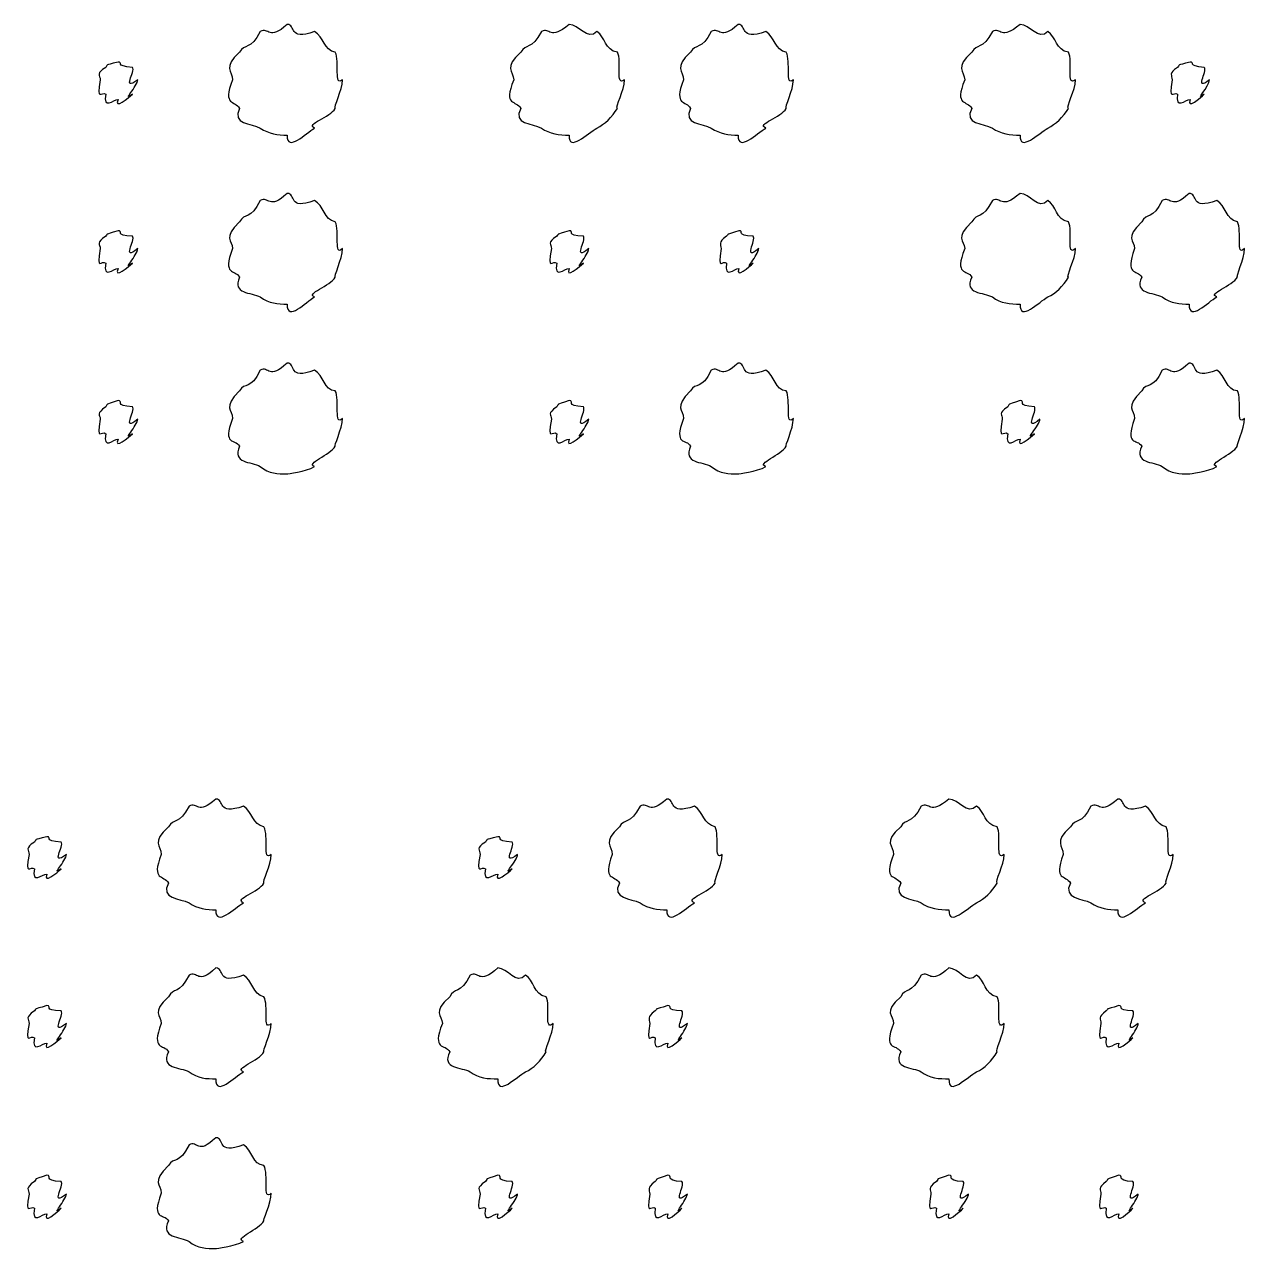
# Model space of a CAD drawing. Header units: millimetres. Extents: x -178 to -32, y 41 to 266.
# Drawn here: x -114.51 to -106.99, y 210.85 to 218.41 of the extents above; entities that cross this region are included whole.
import ezdxf

# ---------------------------------------------------------------- set-up
doc = ezdxf.new("R2010")
doc.units = ezdxf.units.MM
doc.layers.get('0').update_dxf_attribs({"linetype": 'CONTINUOUS'})

msp = doc.modelspace()

# ---------------------------------------------------------------- linework, layer by layer
at = {"color": 0}
for p, q in [((-112.892, 218.408), (-112.892, 218.408)), ((-111.152, 218.408), (-111.152, 218.408)), ((-110.11, 218.408), (-110.11, 218.408)), ((-108.37, 218.408), (-108.37, 218.408)), ((-113.935, 218.176), (-113.935, 218.176)), ((-107.322, 218.176), (-107.322, 218.176)), ((-112.892, 217.366), (-112.892, 217.366)), ((-108.37, 217.366), (-108.37, 217.366)), ((-107.328, 217.366), (-107.328, 217.366)), ((-113.935, 217.135), (-113.935, 217.135)), ((-111.152, 217.135), (-111.152, 217.135)), ((-110.105, 217.135), (-110.105, 217.135)), ((-112.892, 216.319), (-112.892, 216.319)), ((-110.11, 216.319), (-110.11, 216.319)), ((-107.328, 216.319), (-107.328, 216.319)), ((-113.935, 216.087), (-113.935, 216.087)), ((-111.152, 216.087), (-111.152, 216.087)), ((-108.37, 216.087), (-108.37, 216.087)), ((-113.332, 213.628), (-113.332, 213.628)), ((-110.55, 213.628), (-110.55, 213.628)), ((-108.809, 213.628), (-108.809, 213.628)), ((-107.768, 213.628), (-107.768, 213.628)), ((-114.374, 213.396), (-114.374, 213.396)), ((-111.592, 213.396), (-111.592, 213.396)), ((-113.332, 212.586), (-113.332, 212.586)), ((-111.592, 212.586), (-111.592, 212.586)), ((-108.809, 212.586), (-108.809, 212.586)), ((-114.374, 212.354), (-114.374, 212.354)), ((-110.544, 212.354), (-110.544, 212.354)), ((-107.762, 212.354), (-107.762, 212.354)), ((-113.332, 211.539), (-113.332, 211.539)), ((-114.374, 211.307), (-114.374, 211.307)), ((-111.592, 211.307), (-111.592, 211.307)), ((-110.544, 211.307), (-110.544, 211.307)), ((-108.809, 211.307), (-108.809, 211.307)), ((-107.762, 211.307), (-107.762, 211.307))]:
    msp.add_line(p, q, dxfattribs=at)
for points in [[(-113.058, 218.364), (-113.116, 218.248), (-113.155, 218.292), (-113.185, 218.237)], [(-112.892, 218.408), (-113.006, 218.306), (-113.003, 218.393), (-113.058, 218.364)], [(-112.722, 218.364), (-112.892, 218.306), (-112.833, 218.408), (-112.892, 218.408)], [(-112.595, 218.237), (-112.664, 218.248), (-112.667, 218.333), (-112.722, 218.364)], [(-111.323, 218.364), (-111.385, 218.248), (-111.42, 218.292), (-111.45, 218.237)], [(-111.152, 218.408), (-111.275, 218.306), (-111.268, 218.393), (-111.323, 218.364)], [(-110.981, 218.364), (-111.039, 218.306), (-111.093, 218.408), (-111.152, 218.408)], [(-110.854, 218.237), (-110.933, 218.248), (-110.929, 218.333), (-110.981, 218.364)], [(-110.276, 218.364), (-110.334, 218.248), (-110.372, 218.292), (-110.403, 218.237)], [(-110.11, 218.408), (-110.223, 218.306), (-110.22, 218.393), (-110.276, 218.364)], [(-109.939, 218.364), (-110.11, 218.306), (-110.051, 218.408), (-110.11, 218.408)], [(-109.813, 218.237), (-109.881, 218.248), (-109.884, 218.333), (-109.939, 218.364)], [(-108.541, 218.364), (-108.603, 218.248), (-108.637, 218.292), (-108.668, 218.237)], [(-108.37, 218.408), (-108.493, 218.306), (-108.486, 218.393), (-108.541, 218.364)], [(-108.199, 218.364), (-108.257, 218.306), (-108.311, 218.408), (-108.37, 218.408)], [(-108.072, 218.237), (-108.151, 218.248), (-108.147, 218.333), (-108.199, 218.364)], [(-113.185, 218.237), (-113.292, 218.138), (-113.229, 218.124), (-113.229, 218.066)], [(-112.551, 218.066), (-112.606, 218.019), (-112.565, 218.182), (-112.595, 218.237)], [(-111.45, 218.237), (-111.561, 218.138), (-111.494, 218.124), (-111.494, 218.066)], [(-110.81, 218.066), (-110.871, 218.019), (-110.824, 218.182), (-110.854, 218.237)], [(-110.403, 218.237), (-110.51, 218.138), (-110.447, 218.124), (-110.447, 218.066)], [(-109.769, 218.066), (-109.824, 218.019), (-109.782, 218.182), (-109.813, 218.237)], [(-108.668, 218.237), (-108.779, 218.138), (-108.712, 218.124), (-108.712, 218.066)], [(-108.028, 218.066), (-108.089, 218.019), (-108.042, 218.182), (-108.072, 218.237)], [(-114.011, 218.143), (-114.072, 218.108), (-114.045, 218.095), (-114.045, 218.066)], [(-113.935, 218.176), (-114.028, 218.152), (-113.99, 218.166), (-114.011, 218.143)], [(-113.846, 218.143), (-113.962, 218.152), (-113.897, 218.176), (-113.935, 218.176)], [(-113.813, 218.066), (-113.918, 217.991), (-113.824, 218.121), (-113.846, 218.143)], [(-107.4, 218.143), (-107.456, 218.108), (-107.433, 218.095), (-107.433, 218.066)], [(-107.322, 218.176), (-107.412, 218.152), (-107.378, 218.166), (-107.4, 218.143)], [(-107.234, 218.143), (-107.346, 218.152), (-107.285, 218.176), (-107.322, 218.176)], [(-107.201, 218.066), (-107.302, 217.991), (-107.212, 218.121), (-107.234, 218.143)], [(-114.045, 218.066), (-114.072, 217.924), (-114.034, 218), (-114.011, 217.978)], [(-113.846, 217.978), (-113.918, 217.924), (-113.813, 218.029), (-113.813, 218.066)], [(-113.229, 218.066), (-113.292, 217.898), (-113.214, 217.945), (-113.185, 217.89)], [(-112.595, 217.89), (-112.606, 217.898), (-112.551, 218.003), (-112.551, 218.066)], [(-111.494, 218.066), (-111.561, 217.898), (-111.479, 217.945), (-111.45, 217.89)], [(-110.854, 217.89), (-110.871, 217.898), (-110.81, 218.003), (-110.81, 218.066)], [(-110.447, 218.066), (-110.51, 217.898), (-110.431, 217.945), (-110.403, 217.89)], [(-109.813, 217.89), (-109.824, 217.898), (-109.769, 218.003), (-109.769, 218.066)], [(-108.712, 218.066), (-108.779, 217.898), (-108.696, 217.945), (-108.668, 217.89)], [(-108.072, 217.89), (-108.089, 217.898), (-108.028, 218.003), (-108.028, 218.066)], [(-107.433, 218.066), (-107.456, 217.924), (-107.422, 218), (-107.4, 217.978)], [(-107.234, 217.978), (-107.302, 217.924), (-107.201, 218.029), (-107.201, 218.066)], [(-114.011, 217.978), (-114.028, 217.88), (-113.963, 217.945), (-113.935, 217.945)], [(-113.935, 217.945), (-113.962, 217.88), (-113.868, 217.956), (-113.846, 217.978)], [(-107.4, 217.978), (-107.412, 217.88), (-107.351, 217.945), (-107.322, 217.945)], [(-107.322, 217.945), (-107.346, 217.88), (-107.256, 217.956), (-107.234, 217.978)], [(-113.185, 217.89), (-113.234, 217.792), (-113.113, 217.798), (-113.058, 217.769)], [(-112.722, 217.769), (-112.782, 217.792), (-112.624, 217.837), (-112.595, 217.89)], [(-111.45, 217.89), (-111.502, 217.792), (-111.378, 217.798), (-111.323, 217.769)], [(-110.981, 217.769), (-110.933, 217.792), (-110.888, 217.837), (-110.854, 217.89)], [(-110.403, 217.89), (-110.452, 217.792), (-110.331, 217.798), (-110.276, 217.769)], [(-109.939, 217.769), (-110, 217.792), (-109.842, 217.837), (-109.813, 217.89)], [(-108.668, 217.89), (-108.72, 217.792), (-108.596, 217.798), (-108.541, 217.769)], [(-108.199, 217.769), (-108.151, 217.792), (-108.105, 217.837), (-108.072, 217.89)], [(-113.058, 217.769), (-113.006, 217.733), (-112.948, 217.725), (-112.892, 217.725)], [(-112.892, 217.725), (-112.892, 217.616), (-112.777, 217.738), (-112.722, 217.769)], [(-111.323, 217.769), (-111.275, 217.733), (-111.21, 217.725), (-111.152, 217.725)], [(-111.152, 217.725), (-111.158, 217.616), (-111.036, 217.738), (-110.981, 217.769)], [(-110.276, 217.769), (-110.223, 217.733), (-110.165, 217.725), (-110.11, 217.725)], [(-110.11, 217.725), (-110.11, 217.616), (-109.995, 217.738), (-109.939, 217.769)], [(-108.541, 217.769), (-108.493, 217.733), (-108.428, 217.725), (-108.37, 217.725)], [(-108.37, 217.725), (-108.375, 217.616), (-108.254, 217.738), (-108.199, 217.769)], [(-113.058, 217.322), (-113.116, 217.201), (-113.155, 217.248), (-113.185, 217.19)], [(-112.892, 217.366), (-113.006, 217.259), (-113.003, 217.351), (-113.058, 217.322)], [(-112.722, 217.322), (-112.892, 217.259), (-112.833, 217.366), (-112.892, 217.366)], [(-112.595, 217.19), (-112.664, 217.201), (-112.667, 217.292), (-112.722, 217.322)], [(-108.541, 217.322), (-108.603, 217.201), (-108.637, 217.248), (-108.668, 217.19)], [(-108.37, 217.366), (-108.493, 217.259), (-108.486, 217.351), (-108.541, 217.322)], [(-108.199, 217.322), (-108.257, 217.259), (-108.311, 217.366), (-108.37, 217.366)], [(-108.072, 217.19), (-108.151, 217.201), (-108.147, 217.292), (-108.199, 217.322)], [(-107.494, 217.322), (-107.551, 217.201), (-107.59, 217.248), (-107.62, 217.19)], [(-107.328, 217.366), (-107.441, 217.259), (-107.438, 217.351), (-107.494, 217.322)], [(-107.157, 217.322), (-107.328, 217.259), (-107.269, 217.366), (-107.328, 217.366)], [(-107.03, 217.19), (-107.099, 217.201), (-107.102, 217.292), (-107.157, 217.322)], [(-113.185, 217.19), (-113.292, 217.086), (-113.229, 217.08), (-113.229, 217.025)], [(-112.551, 217.025), (-112.606, 216.969), (-112.565, 217.135), (-112.595, 217.19)], [(-108.668, 217.19), (-108.779, 217.086), (-108.712, 217.08), (-108.712, 217.025)], [(-108.028, 217.025), (-108.089, 216.969), (-108.042, 217.135), (-108.072, 217.19)], [(-107.62, 217.19), (-107.728, 217.086), (-107.664, 217.08), (-107.664, 217.025)], [(-106.986, 217.025), (-107.042, 216.969), (-107, 217.135), (-107.03, 217.19)], [(-114.011, 217.102), (-114.072, 217.06), (-114.045, 217.054), (-114.045, 217.025)], [(-113.935, 217.135), (-114.028, 217.104), (-113.99, 217.124), (-114.011, 217.102)], [(-113.846, 217.102), (-113.962, 217.104), (-113.897, 217.135), (-113.935, 217.135)], [(-113.813, 217.025), (-113.918, 216.943), (-113.824, 217.08), (-113.846, 217.102)], [(-111.229, 217.102), (-111.29, 217.06), (-111.262, 217.054), (-111.262, 217.025)], [(-111.152, 217.135), (-111.246, 217.104), (-111.207, 217.124), (-111.229, 217.102)], [(-111.064, 217.102), (-111.18, 217.104), (-111.115, 217.135), (-111.152, 217.135)], [(-111.031, 217.025), (-111.136, 216.943), (-111.042, 217.08), (-111.064, 217.102)], [(-110.182, 217.102), (-110.238, 217.06), (-110.215, 217.054), (-110.215, 217.025)], [(-110.105, 217.135), (-110.194, 217.104), (-110.16, 217.124), (-110.182, 217.102)], [(-110.017, 217.102), (-110.128, 217.104), (-110.068, 217.135), (-110.105, 217.135)], [(-109.983, 217.025), (-110.084, 216.943), (-109.995, 217.08), (-110.017, 217.102)], [(-114.045, 217.025), (-114.072, 216.877), (-114.034, 216.958), (-114.011, 216.936)], [(-113.846, 216.936), (-113.918, 216.877), (-113.813, 216.987), (-113.813, 217.025)], [(-113.229, 217.025), (-113.292, 216.851), (-113.214, 216.903), (-113.185, 216.848)], [(-112.595, 216.848), (-112.606, 216.851), (-112.551, 216.961), (-112.551, 217.025)], [(-111.262, 217.025), (-111.29, 216.877), (-111.251, 216.958), (-111.229, 216.936)], [(-111.064, 216.936), (-111.136, 216.877), (-111.031, 216.987), (-111.031, 217.025)], [(-110.215, 217.025), (-110.238, 216.877), (-110.204, 216.958), (-110.182, 216.936)], [(-110.017, 216.936), (-110.084, 216.877), (-109.983, 216.987), (-109.983, 217.025)], [(-108.712, 217.025), (-108.779, 216.851), (-108.696, 216.903), (-108.668, 216.848)], [(-108.072, 216.848), (-108.089, 216.851), (-108.028, 216.961), (-108.028, 217.025)], [(-107.664, 217.025), (-107.728, 216.851), (-107.649, 216.903), (-107.62, 216.848)], [(-107.03, 216.848), (-107.042, 216.851), (-106.986, 216.961), (-106.986, 217.025)], [(-114.011, 216.936), (-114.028, 216.833), (-113.963, 216.903), (-113.935, 216.903)], [(-113.935, 216.903), (-113.962, 216.833), (-113.868, 216.914), (-113.846, 216.936)], [(-111.229, 216.936), (-111.246, 216.833), (-111.181, 216.903), (-111.152, 216.903)], [(-111.152, 216.903), (-111.18, 216.833), (-111.086, 216.914), (-111.064, 216.936)], [(-110.182, 216.936), (-110.194, 216.833), (-110.134, 216.903), (-110.105, 216.903)], [(-110.105, 216.903), (-110.128, 216.833), (-110.039, 216.914), (-110.017, 216.936)], [(-113.185, 216.848), (-113.234, 216.745), (-113.113, 216.756), (-113.058, 216.727)], [(-112.722, 216.727), (-112.782, 216.745), (-112.624, 216.796), (-112.595, 216.848)], [(-108.668, 216.848), (-108.72, 216.745), (-108.596, 216.756), (-108.541, 216.727)], [(-108.199, 216.727), (-108.151, 216.745), (-108.105, 216.796), (-108.072, 216.848)], [(-107.62, 216.848), (-107.67, 216.745), (-107.549, 216.756), (-107.494, 216.727)], [(-107.157, 216.727), (-107.218, 216.745), (-107.059, 216.796), (-107.03, 216.848)], [(-113.058, 216.727), (-113.006, 216.686), (-112.948, 216.683), (-112.892, 216.683)], [(-112.892, 216.683), (-112.892, 216.569), (-112.777, 216.697), (-112.722, 216.727)], [(-108.541, 216.727), (-108.493, 216.686), (-108.428, 216.683), (-108.37, 216.683)], [(-108.37, 216.683), (-108.375, 216.569), (-108.254, 216.697), (-108.199, 216.727)], [(-107.494, 216.727), (-107.441, 216.686), (-107.383, 216.683), (-107.328, 216.683)], [(-107.328, 216.683), (-107.328, 216.569), (-107.212, 216.697), (-107.157, 216.727)], [(-112.892, 216.319), (-113.006, 216.209), (-113.003, 216.304), (-113.058, 216.275)], [(-112.722, 216.275), (-112.892, 216.209), (-112.833, 216.319), (-112.892, 216.319)], [(-110.11, 216.319), (-110.223, 216.209), (-110.22, 216.304), (-110.276, 216.275)], [(-109.939, 216.275), (-110.11, 216.209), (-110.051, 216.319), (-110.11, 216.319)], [(-107.328, 216.319), (-107.441, 216.209), (-107.438, 216.304), (-107.494, 216.275)], [(-107.157, 216.275), (-107.328, 216.209), (-107.269, 216.319), (-107.328, 216.319)], [(-113.058, 216.275), (-113.116, 216.149), (-113.155, 216.203), (-113.185, 216.148)], [(-112.595, 216.148), (-112.664, 216.149), (-112.667, 216.245), (-112.722, 216.275)], [(-110.276, 216.275), (-110.334, 216.149), (-110.372, 216.203), (-110.403, 216.148)], [(-109.813, 216.148), (-109.881, 216.149), (-109.884, 216.245), (-109.939, 216.275)], [(-107.494, 216.275), (-107.551, 216.149), (-107.59, 216.203), (-107.62, 216.148)], [(-107.03, 216.148), (-107.099, 216.149), (-107.102, 216.245), (-107.157, 216.275)], [(-113.185, 216.148), (-113.292, 216.039), (-113.229, 216.035), (-113.229, 215.977)], [(-112.551, 215.977), (-112.606, 215.922), (-112.565, 216.093), (-112.595, 216.148)], [(-110.403, 216.148), (-110.51, 216.039), (-110.447, 216.035), (-110.447, 215.977)], [(-109.769, 215.977), (-109.824, 215.922), (-109.782, 216.093), (-109.813, 216.148)], [(-107.62, 216.148), (-107.728, 216.039), (-107.664, 216.035), (-107.664, 215.977)], [(-106.986, 215.977), (-107.042, 215.922), (-107, 216.093), (-107.03, 216.148)], [(-114.011, 216.049), (-114.072, 216.006), (-114.045, 216.001), (-114.045, 215.972)], [(-113.935, 216.087), (-114.028, 216.055), (-113.99, 216.074), (-114.011, 216.049)], [(-113.846, 216.049), (-113.962, 216.055), (-113.897, 216.087), (-113.935, 216.087)], [(-113.813, 215.972), (-113.918, 215.889), (-113.824, 216.027), (-113.846, 216.049)], [(-111.229, 216.049), (-111.29, 216.006), (-111.262, 216.001), (-111.262, 215.972)], [(-111.152, 216.087), (-111.246, 216.055), (-111.207, 216.074), (-111.229, 216.049)], [(-111.064, 216.049), (-111.18, 216.055), (-111.115, 216.087), (-111.152, 216.087)], [(-111.031, 215.972), (-111.136, 215.889), (-111.042, 216.027), (-111.064, 216.049)], [(-108.447, 216.049), (-108.508, 216.006), (-108.48, 216.001), (-108.48, 215.972)], [(-108.37, 216.087), (-108.464, 216.055), (-108.425, 216.074), (-108.447, 216.049)], [(-108.282, 216.049), (-108.397, 216.055), (-108.333, 216.087), (-108.37, 216.087)], [(-108.248, 215.972), (-108.353, 215.889), (-108.26, 216.027), (-108.282, 216.049)], [(-114.045, 215.972), (-114.072, 215.826), (-114.034, 215.908), (-114.011, 215.883)], [(-113.846, 215.883), (-113.918, 215.826), (-113.813, 215.938), (-113.813, 215.972)], [(-113.229, 215.977), (-113.292, 215.801), (-113.214, 215.857), (-113.185, 215.806)], [(-112.595, 215.806), (-112.606, 215.801), (-112.551, 215.914), (-112.551, 215.977)], [(-111.262, 215.972), (-111.29, 215.826), (-111.251, 215.908), (-111.229, 215.883)], [(-111.064, 215.883), (-111.136, 215.826), (-111.031, 215.938), (-111.031, 215.972)], [(-110.447, 215.977), (-110.51, 215.801), (-110.431, 215.857), (-110.403, 215.806)], [(-109.813, 215.806), (-109.824, 215.801), (-109.769, 215.914), (-109.769, 215.977)], [(-108.48, 215.972), (-108.508, 215.826), (-108.469, 215.908), (-108.447, 215.883)], [(-108.282, 215.883), (-108.353, 215.826), (-108.248, 215.938), (-108.248, 215.972)], [(-107.664, 215.977), (-107.728, 215.801), (-107.649, 215.857), (-107.62, 215.806)], [(-107.03, 215.806), (-107.042, 215.801), (-106.986, 215.914), (-106.986, 215.977)], [(-114.011, 215.883), (-114.028, 215.779), (-113.963, 215.85), (-113.935, 215.85)], [(-113.935, 215.85), (-113.962, 215.779), (-113.868, 215.862), (-113.846, 215.883)], [(-111.229, 215.883), (-111.246, 215.779), (-111.181, 215.85), (-111.152, 215.85)], [(-111.152, 215.85), (-111.18, 215.779), (-111.086, 215.862), (-111.064, 215.883)], [(-108.447, 215.883), (-108.464, 215.779), (-108.399, 215.85), (-108.37, 215.85)], [(-108.37, 215.85), (-108.397, 215.779), (-108.304, 215.862), (-108.282, 215.883)], [(-113.185, 215.806), (-113.234, 215.698), (-113.113, 215.713), (-113.058, 215.68)], [(-112.722, 215.68), (-112.782, 215.698), (-112.624, 215.754), (-112.595, 215.806)], [(-110.403, 215.806), (-110.452, 215.698), (-110.331, 215.713), (-110.276, 215.68)], [(-109.939, 215.68), (-110, 215.698), (-109.842, 215.754), (-109.813, 215.806)], [(-107.62, 215.806), (-107.67, 215.698), (-107.549, 215.713), (-107.494, 215.68)], [(-107.157, 215.68), (-107.218, 215.698), (-107.059, 215.754), (-107.03, 215.806)], [(-113.058, 215.68), (-113.006, 215.635), (-112.948, 215.635), (-112.892, 215.635)], [(-112.892, 215.635), (-112.892, 215.635), (-112.777, 215.649), (-112.722, 215.68)], [(-110.276, 215.68), (-110.223, 215.635), (-110.165, 215.635), (-110.11, 215.635)], [(-110.11, 215.635), (-110.11, 215.635), (-109.995, 215.649), (-109.939, 215.68)], [(-107.494, 215.68), (-107.441, 215.635), (-107.383, 215.635), (-107.328, 215.635)], [(-107.328, 215.635), (-107.328, 215.635), (-107.212, 215.649), (-107.157, 215.68)], [(-113.332, 213.628), (-113.445, 213.526), (-113.442, 213.613), (-113.497, 213.584)], [(-113.161, 213.584), (-113.332, 213.526), (-113.273, 213.628), (-113.332, 213.628)], [(-110.55, 213.628), (-110.663, 213.526), (-110.66, 213.613), (-110.715, 213.584)], [(-110.379, 213.584), (-110.55, 213.526), (-110.491, 213.628), (-110.55, 213.628)], [(-108.809, 213.628), (-108.932, 213.526), (-108.925, 213.613), (-108.98, 213.584)], [(-108.639, 213.584), (-108.696, 213.526), (-108.75, 213.628), (-108.809, 213.628)], [(-107.768, 213.628), (-107.881, 213.526), (-107.878, 213.613), (-107.933, 213.584)], [(-107.597, 213.584), (-107.768, 213.526), (-107.708, 213.628), (-107.768, 213.628)], [(-113.497, 213.584), (-113.555, 213.468), (-113.594, 213.512), (-113.624, 213.457)], [(-113.035, 213.457), (-113.103, 213.468), (-113.106, 213.553), (-113.161, 213.584)], [(-110.715, 213.584), (-110.773, 213.468), (-110.812, 213.512), (-110.842, 213.457)], [(-110.252, 213.457), (-110.321, 213.468), (-110.324, 213.553), (-110.379, 213.584)], [(-108.98, 213.584), (-109.042, 213.468), (-109.077, 213.512), (-109.107, 213.457)], [(-108.512, 213.457), (-108.59, 213.468), (-108.586, 213.553), (-108.639, 213.584)], [(-107.933, 213.584), (-107.991, 213.468), (-108.029, 213.512), (-108.06, 213.457)], [(-107.47, 213.457), (-107.539, 213.468), (-107.542, 213.553), (-107.597, 213.584)], [(-113.624, 213.457), (-113.732, 213.358), (-113.669, 213.344), (-113.669, 213.286)], [(-112.99, 213.286), (-113.046, 213.239), (-113.004, 213.402), (-113.035, 213.457)], [(-110.842, 213.457), (-110.95, 213.358), (-110.886, 213.344), (-110.886, 213.286)], [(-110.208, 213.286), (-110.263, 213.239), (-110.222, 213.402), (-110.252, 213.457)], [(-109.107, 213.457), (-109.219, 213.358), (-109.151, 213.344), (-109.151, 213.286)], [(-108.468, 213.286), (-108.528, 213.239), (-108.482, 213.402), (-108.512, 213.457)], [(-108.06, 213.457), (-108.167, 213.358), (-108.104, 213.344), (-108.104, 213.286)], [(-107.426, 213.286), (-107.481, 213.239), (-107.44, 213.402), (-107.47, 213.457)], [(-114.374, 213.396), (-114.468, 213.371), (-114.429, 213.385), (-114.451, 213.363)], [(-114.286, 213.363), (-114.402, 213.371), (-114.337, 213.396), (-114.374, 213.396)], [(-111.592, 213.396), (-111.686, 213.371), (-111.647, 213.385), (-111.669, 213.363)], [(-111.504, 213.363), (-111.619, 213.371), (-111.555, 213.396), (-111.592, 213.396)], [(-114.451, 213.363), (-114.512, 213.327), (-114.484, 213.315), (-114.484, 213.286)], [(-114.253, 213.286), (-114.358, 213.21), (-114.264, 213.341), (-114.286, 213.363)], [(-111.669, 213.363), (-111.73, 213.327), (-111.702, 213.315), (-111.702, 213.286)], [(-111.47, 213.286), (-111.575, 213.21), (-111.481, 213.341), (-111.504, 213.363)], [(-114.484, 213.286), (-114.512, 213.144), (-114.473, 213.22), (-114.451, 213.198)], [(-114.286, 213.198), (-114.358, 213.144), (-114.253, 213.249), (-114.253, 213.286)], [(-113.669, 213.286), (-113.732, 213.118), (-113.653, 213.165), (-113.624, 213.11)], [(-113.035, 213.11), (-113.046, 213.118), (-112.99, 213.222), (-112.99, 213.286)], [(-111.702, 213.286), (-111.73, 213.144), (-111.691, 213.22), (-111.669, 213.198)], [(-111.504, 213.198), (-111.575, 213.144), (-111.47, 213.249), (-111.47, 213.286)], [(-110.886, 213.286), (-110.95, 213.118), (-110.871, 213.165), (-110.842, 213.11)], [(-110.252, 213.11), (-110.263, 213.118), (-110.208, 213.222), (-110.208, 213.286)], [(-109.151, 213.286), (-109.219, 213.118), (-109.136, 213.165), (-109.107, 213.11)], [(-108.512, 213.11), (-108.528, 213.118), (-108.468, 213.222), (-108.468, 213.286)], [(-108.104, 213.286), (-108.167, 213.118), (-108.089, 213.165), (-108.06, 213.11)], [(-107.47, 213.11), (-107.481, 213.118), (-107.426, 213.222), (-107.426, 213.286)], [(-114.451, 213.198), (-114.468, 213.1), (-114.403, 213.165), (-114.374, 213.165)], [(-114.374, 213.165), (-114.402, 213.1), (-114.308, 213.175), (-114.286, 213.198)], [(-111.669, 213.198), (-111.686, 213.1), (-111.621, 213.165), (-111.592, 213.165)], [(-111.592, 213.165), (-111.619, 213.1), (-111.525, 213.175), (-111.504, 213.198)], [(-113.624, 213.11), (-113.674, 213.012), (-113.553, 213.017), (-113.497, 212.988)], [(-113.161, 212.988), (-113.222, 213.012), (-113.064, 213.057), (-113.035, 213.11)], [(-110.842, 213.11), (-110.892, 213.012), (-110.77, 213.017), (-110.715, 212.988)], [(-110.379, 212.988), (-110.44, 213.012), (-110.281, 213.057), (-110.252, 213.11)], [(-109.107, 213.11), (-109.159, 213.012), (-109.035, 213.017), (-108.98, 212.988)], [(-108.639, 212.988), (-108.59, 213.012), (-108.545, 213.057), (-108.512, 213.11)], [(-108.06, 213.11), (-108.109, 213.012), (-107.988, 213.017), (-107.933, 212.988)], [(-107.597, 212.988), (-107.658, 213.012), (-107.499, 213.057), (-107.47, 213.11)], [(-113.497, 212.988), (-113.445, 212.953), (-113.387, 212.944), (-113.332, 212.944)], [(-113.332, 212.944), (-113.332, 212.835), (-113.216, 212.958), (-113.161, 212.988)], [(-110.715, 212.988), (-110.663, 212.953), (-110.605, 212.944), (-110.55, 212.944)], [(-110.55, 212.944), (-110.55, 212.835), (-110.434, 212.958), (-110.379, 212.988)], [(-108.98, 212.988), (-108.932, 212.953), (-108.867, 212.944), (-108.809, 212.944)], [(-108.809, 212.944), (-108.815, 212.835), (-108.694, 212.958), (-108.639, 212.988)], [(-107.933, 212.988), (-107.881, 212.953), (-107.823, 212.944), (-107.768, 212.944)], [(-107.768, 212.944), (-107.768, 212.835), (-107.652, 212.958), (-107.597, 212.988)], [(-113.497, 212.542), (-113.555, 212.421), (-113.594, 212.467), (-113.624, 212.409)], [(-113.332, 212.586), (-113.445, 212.478), (-113.442, 212.571), (-113.497, 212.542)], [(-113.161, 212.542), (-113.332, 212.478), (-113.273, 212.586), (-113.332, 212.586)], [(-113.035, 212.409), (-113.103, 212.421), (-113.106, 212.512), (-113.161, 212.542)], [(-111.762, 212.542), (-111.825, 212.421), (-111.859, 212.467), (-111.889, 212.409)], [(-111.592, 212.586), (-111.714, 212.478), (-111.707, 212.571), (-111.762, 212.542)], [(-111.421, 212.542), (-111.479, 212.478), (-111.532, 212.586), (-111.592, 212.586)], [(-111.294, 212.409), (-111.373, 212.421), (-111.368, 212.512), (-111.421, 212.542)], [(-108.98, 212.542), (-109.042, 212.421), (-109.077, 212.467), (-109.107, 212.409)], [(-108.809, 212.586), (-108.932, 212.478), (-108.925, 212.571), (-108.98, 212.542)], [(-108.639, 212.542), (-108.696, 212.478), (-108.75, 212.586), (-108.809, 212.586)], [(-108.512, 212.409), (-108.59, 212.421), (-108.586, 212.512), (-108.639, 212.542)], [(-113.624, 212.409), (-113.732, 212.306), (-113.669, 212.299), (-113.669, 212.244)], [(-112.99, 212.244), (-113.046, 212.189), (-113.004, 212.354), (-113.035, 212.409)], [(-111.889, 212.409), (-112.001, 212.306), (-111.934, 212.299), (-111.934, 212.244)], [(-111.25, 212.244), (-111.311, 212.189), (-111.264, 212.354), (-111.294, 212.409)], [(-109.107, 212.409), (-109.219, 212.306), (-109.151, 212.299), (-109.151, 212.244)], [(-108.468, 212.244), (-108.528, 212.189), (-108.482, 212.354), (-108.512, 212.409)], [(-114.451, 212.321), (-114.512, 212.28), (-114.484, 212.273), (-114.484, 212.244)], [(-114.374, 212.354), (-114.468, 212.324), (-114.429, 212.343), (-114.451, 212.321)], [(-114.286, 212.321), (-114.402, 212.324), (-114.337, 212.354), (-114.374, 212.354)], [(-114.253, 212.244), (-114.358, 212.163), (-114.264, 212.299), (-114.286, 212.321)], [(-110.622, 212.321), (-110.678, 212.28), (-110.655, 212.273), (-110.655, 212.244)], [(-110.544, 212.354), (-110.634, 212.324), (-110.599, 212.343), (-110.622, 212.321)], [(-110.456, 212.321), (-110.568, 212.324), (-110.507, 212.354), (-110.544, 212.354)], [(-110.423, 212.244), (-110.524, 212.163), (-110.434, 212.299), (-110.456, 212.321)], [(-107.839, 212.321), (-107.896, 212.28), (-107.872, 212.273), (-107.872, 212.244)], [(-107.762, 212.354), (-107.852, 212.324), (-107.817, 212.343), (-107.839, 212.321)], [(-107.674, 212.321), (-107.786, 212.324), (-107.725, 212.354), (-107.762, 212.354)], [(-107.641, 212.244), (-107.742, 212.163), (-107.652, 212.299), (-107.674, 212.321)], [(-114.484, 212.244), (-114.512, 212.097), (-114.473, 212.178), (-114.451, 212.156)], [(-114.286, 212.156), (-114.358, 212.097), (-114.253, 212.207), (-114.253, 212.244)], [(-113.669, 212.244), (-113.732, 212.071), (-113.653, 212.123), (-113.624, 212.068)], [(-113.035, 212.068), (-113.046, 212.071), (-112.99, 212.181), (-112.99, 212.244)], [(-111.934, 212.244), (-112.001, 212.071), (-111.918, 212.123), (-111.889, 212.068)], [(-111.294, 212.068), (-111.311, 212.071), (-111.25, 212.181), (-111.25, 212.244)], [(-110.655, 212.244), (-110.678, 212.097), (-110.643, 212.178), (-110.622, 212.156)], [(-110.456, 212.156), (-110.524, 212.097), (-110.423, 212.207), (-110.423, 212.244)], [(-109.151, 212.244), (-109.219, 212.071), (-109.136, 212.123), (-109.107, 212.068)], [(-108.512, 212.068), (-108.528, 212.071), (-108.468, 212.181), (-108.468, 212.244)], [(-107.872, 212.244), (-107.896, 212.097), (-107.861, 212.178), (-107.839, 212.156)], [(-107.674, 212.156), (-107.742, 212.097), (-107.641, 212.207), (-107.641, 212.244)], [(-114.451, 212.156), (-114.468, 212.053), (-114.403, 212.123), (-114.374, 212.123)], [(-114.374, 212.123), (-114.402, 212.053), (-114.308, 212.134), (-114.286, 212.156)], [(-110.622, 212.156), (-110.634, 212.053), (-110.573, 212.123), (-110.544, 212.123)], [(-110.544, 212.123), (-110.568, 212.053), (-110.478, 212.134), (-110.456, 212.156)], [(-107.839, 212.156), (-107.852, 212.053), (-107.791, 212.123), (-107.762, 212.123)], [(-107.762, 212.123), (-107.786, 212.053), (-107.696, 212.134), (-107.674, 212.156)], [(-113.624, 212.068), (-113.674, 211.964), (-113.553, 211.975), (-113.497, 211.946)], [(-113.161, 211.946), (-113.222, 211.964), (-113.064, 212.015), (-113.035, 212.068)], [(-111.889, 212.068), (-111.942, 211.964), (-111.818, 211.975), (-111.762, 211.946)], [(-111.421, 211.946), (-111.373, 211.964), (-111.327, 212.015), (-111.294, 212.068)], [(-109.107, 212.068), (-109.159, 211.964), (-109.035, 211.975), (-108.98, 211.946)], [(-108.639, 211.946), (-108.59, 211.964), (-108.545, 212.015), (-108.512, 212.068)], [(-113.497, 211.946), (-113.445, 211.905), (-113.387, 211.902), (-113.332, 211.902)], [(-113.332, 211.902), (-113.332, 211.788), (-113.216, 211.916), (-113.161, 211.946)], [(-111.762, 211.946), (-111.714, 211.905), (-111.65, 211.902), (-111.592, 211.902)], [(-111.592, 211.902), (-111.597, 211.788), (-111.476, 211.916), (-111.421, 211.946)], [(-108.98, 211.946), (-108.932, 211.905), (-108.867, 211.902), (-108.809, 211.902)], [(-108.809, 211.902), (-108.815, 211.788), (-108.694, 211.916), (-108.639, 211.946)], [(-113.497, 211.495), (-113.555, 211.369), (-113.594, 211.423), (-113.624, 211.368)], [(-113.332, 211.539), (-113.445, 211.428), (-113.442, 211.523), (-113.497, 211.495)], [(-113.161, 211.495), (-113.332, 211.428), (-113.273, 211.539), (-113.332, 211.539)], [(-113.035, 211.368), (-113.103, 211.369), (-113.106, 211.464), (-113.161, 211.495)], [(-113.624, 211.368), (-113.732, 211.259), (-113.669, 211.255), (-113.669, 211.197)], [(-112.99, 211.197), (-113.046, 211.142), (-113.004, 211.312), (-113.035, 211.368)], [(-114.451, 211.268), (-114.512, 211.226), (-114.484, 211.22), (-114.484, 211.191)], [(-114.374, 211.307), (-114.468, 211.274), (-114.429, 211.293), (-114.451, 211.268)], [(-114.286, 211.268), (-114.402, 211.274), (-114.337, 211.307), (-114.374, 211.307)], [(-114.253, 211.191), (-114.358, 211.109), (-114.264, 211.247), (-114.286, 211.268)], [(-111.669, 211.268), (-111.73, 211.226), (-111.702, 211.22), (-111.702, 211.191)], [(-111.592, 211.307), (-111.686, 211.274), (-111.647, 211.293), (-111.669, 211.268)], [(-111.504, 211.268), (-111.619, 211.274), (-111.555, 211.307), (-111.592, 211.307)], [(-111.47, 211.191), (-111.575, 211.109), (-111.481, 211.247), (-111.504, 211.268)], [(-110.622, 211.268), (-110.678, 211.226), (-110.655, 211.22), (-110.655, 211.191)], [(-110.544, 211.307), (-110.634, 211.274), (-110.599, 211.293), (-110.622, 211.268)], [(-110.456, 211.268), (-110.568, 211.274), (-110.507, 211.307), (-110.544, 211.307)], [(-110.423, 211.191), (-110.524, 211.109), (-110.434, 211.247), (-110.456, 211.268)], [(-108.887, 211.268), (-108.947, 211.226), (-108.92, 211.22), (-108.92, 211.191)], [(-108.809, 211.307), (-108.903, 211.274), (-108.865, 211.293), (-108.887, 211.268)], [(-108.721, 211.268), (-108.837, 211.274), (-108.772, 211.307), (-108.809, 211.307)], [(-108.688, 211.191), (-108.793, 211.109), (-108.699, 211.247), (-108.721, 211.268)], [(-107.839, 211.268), (-107.896, 211.226), (-107.872, 211.22), (-107.872, 211.191)], [(-107.762, 211.307), (-107.852, 211.274), (-107.817, 211.293), (-107.839, 211.268)], [(-107.674, 211.268), (-107.786, 211.274), (-107.725, 211.307), (-107.762, 211.307)], [(-107.641, 211.191), (-107.742, 211.109), (-107.652, 211.247), (-107.674, 211.268)], [(-114.484, 211.191), (-114.512, 211.045), (-114.473, 211.128), (-114.451, 211.103)], [(-114.286, 211.103), (-114.358, 211.045), (-114.253, 211.158), (-114.253, 211.191)], [(-113.669, 211.197), (-113.732, 211.02), (-113.653, 211.077), (-113.624, 211.026)], [(-113.035, 211.026), (-113.046, 211.02), (-112.99, 211.133), (-112.99, 211.197)], [(-111.702, 211.191), (-111.73, 211.045), (-111.691, 211.128), (-111.669, 211.103)], [(-111.504, 211.103), (-111.575, 211.045), (-111.47, 211.158), (-111.47, 211.191)], [(-110.655, 211.191), (-110.678, 211.045), (-110.643, 211.128), (-110.622, 211.103)], [(-110.456, 211.103), (-110.524, 211.045), (-110.423, 211.158), (-110.423, 211.191)], [(-108.92, 211.191), (-108.947, 211.045), (-108.909, 211.128), (-108.887, 211.103)], [(-108.721, 211.103), (-108.793, 211.045), (-108.688, 211.158), (-108.688, 211.191)], [(-107.872, 211.191), (-107.896, 211.045), (-107.861, 211.128), (-107.839, 211.103)], [(-107.674, 211.103), (-107.742, 211.045), (-107.641, 211.158), (-107.641, 211.191)], [(-114.451, 211.103), (-114.468, 210.998), (-114.403, 211.07), (-114.374, 211.07)], [(-114.374, 211.07), (-114.402, 210.998), (-114.308, 211.081), (-114.286, 211.103)], [(-111.669, 211.103), (-111.686, 210.998), (-111.621, 211.07), (-111.592, 211.07)], [(-111.592, 211.07), (-111.619, 210.998), (-111.525, 211.081), (-111.504, 211.103)], [(-110.622, 211.103), (-110.634, 210.998), (-110.573, 211.07), (-110.544, 211.07)], [(-110.544, 211.07), (-110.568, 210.998), (-110.478, 211.081), (-110.456, 211.103)], [(-108.887, 211.103), (-108.903, 210.998), (-108.838, 211.07), (-108.809, 211.07)], [(-108.809, 211.07), (-108.837, 210.998), (-108.743, 211.081), (-108.721, 211.103)], [(-107.839, 211.103), (-107.852, 210.998), (-107.791, 211.07), (-107.762, 211.07)], [(-107.762, 211.07), (-107.786, 210.998), (-107.696, 211.081), (-107.674, 211.103)], [(-113.624, 211.026), (-113.674, 210.917), (-113.553, 210.932), (-113.497, 210.899)], [(-113.161, 210.899), (-113.222, 210.917), (-113.064, 210.973), (-113.035, 211.026)], [(-113.497, 210.899), (-113.445, 210.855), (-113.387, 210.855), (-113.332, 210.855)], [(-113.332, 210.855), (-113.332, 210.855), (-113.216, 210.869), (-113.161, 210.899)]]:
    msp.add_open_spline(points, degree=3, dxfattribs=at)

doc.saveas('drawing.dxf')
